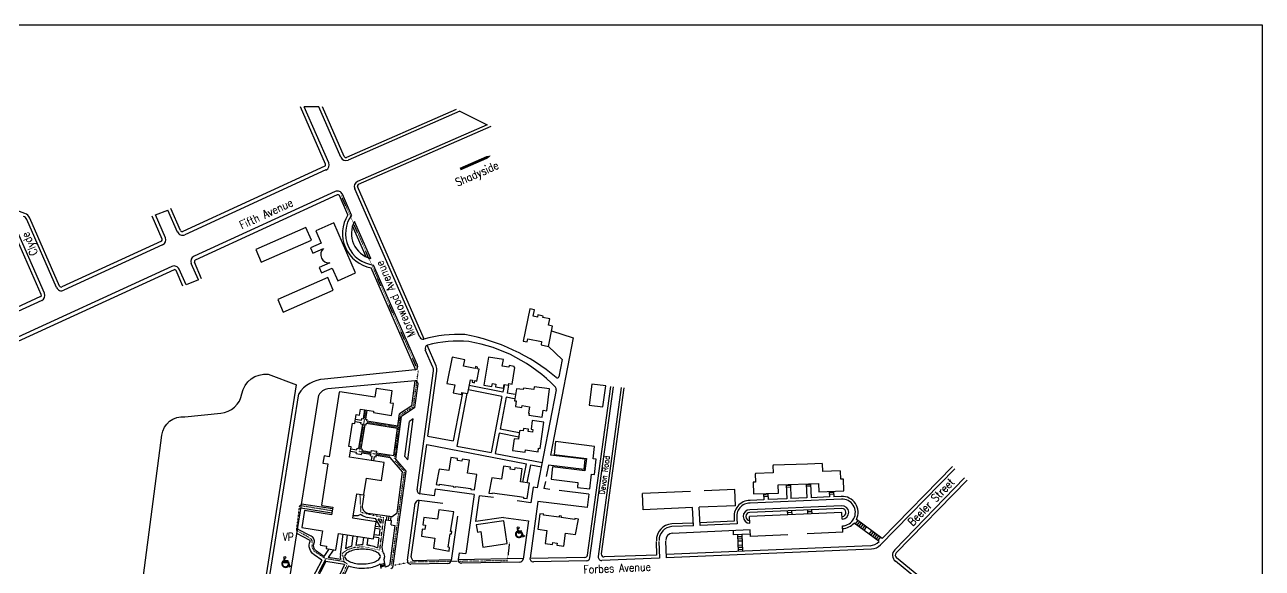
# Model space of a CAD drawing. Header units: inches. Extents: x 0 to 61145, y 0 to 38077.
# Drawn here: x 23072 to 61145, y 21344 to 38077 of the extents above; entities that cross this region are included whole.
import ezdxf
from ezdxf.enums import TextEntityAlignment as Align

# ---------------------------------------------------------------- set-up
doc = ezdxf.new("R2010")
doc.units = ezdxf.units.IN
doc.header["$MEASUREMENT"] = 0
doc.linetypes.add('DASHED2', pattern=[0.375, 0.25, -0.125])
doc.linetypes.add('DOT', pattern=[0.25, 0, -0.25])
for name, color, linetype in [('ACADEMIC_BLDGS', 1, 'Continuous'), ('HANDICAP', 6, 'Continuous'), ('HANDICAPROUTE', 2, 'DOT'), ('RESIDENTIAL_BLDGS', 5, 'Continuous'), ('STREET_NAMES', 255, 'DASHED2'), ('WALKWAYS', 8, 'Continuous')]:
    doc.layers.add(name, color=color, linetype=linetype)
doc.styles.add('S1', font='simplex', dxfattribs={"width": 0.85})
doc.styles.add('S2', font='simplex', dxfattribs={"width": 0.8})

# ---------------------------------------------------------------- blocks, each defined once
blk = doc.blocks.new('HCP-SYM')
for p, q in [((0.31, 0.55), (0.31, 0.62)), ((0.36, 0.43), (0.32, 0.86)), ((0.36, 0.43), (0.67, 0.43)), ((0.4, 0.64), (0.39, 0.83)), ((0.4, 0.64), (0.67, 0.64)), ((0.41, 0.58), (0.67, 0.58)), ((0.42, 0.5), (0.41, 0.58)), ((0.42, 0.5), (0.72, 0.5)), ((0.67, 0.64), (0.67, 0.58)), ((0.67, 0.43), (0.78, 0.05)), ((0.69, 0.26), (0.72, 0.16)), ((0.72, 0.5), (0.82, 0.14)), ((0.78, 0.05), (0.94, 0.11)), ((0.82, 0.14), (0.92, 0.17)), ((0.92, 0.17), (0.94, 0.11))]:
    blk.add_line(p, q)
blk.add_circle((0.39, 0.91), 0.0865)
for radius, start, end in [(0.324, 112.9368, 330.1965), (0.259, 117.6412, 346.4372)]:
    blk.add_arc((0.43, 0.32), radius, start, end)
blk = doc.blocks.new('AR', base_point=(44.989, 27.098))
blk.add_lwpolyline([(44.989, 27.098, 0, 0.188, 0), (45.303, 27.098, 0.0625, 0.0625, 0), (45.77, 27.098, 0.0625, 0.0625, 0)], format="xyseb")

msp = doc.modelspace()

# ---------------------------------------------------------------- linework, layer by layer
msp.add_lwpolyline([(61145, 0), (0, 0), (0, 38077), (61145, 38077)], close=True)
at = {"layer": 'ACADEMIC_BLDGS'}
for points in [[(39223, 29024), (39011, 29068), (39020, 29109), (38858, 29142), (38845, 29079), (38716, 29106), (38757, 29301), (38613, 29331), (38407, 28334), (38525, 28310), (38546, 28411), (38974, 28323), (38958, 28221), (39182, 28174), (39311, 28801), (39182, 28827)], [(37811, 22805), (36965, 22683), (36997, 22457), (37102, 22472), (37170, 21997), (37911, 22102)]]:
    msp.add_lwpolyline(points, close=True, dxfattribs=at)
at = {"layer": 'HANDICAPROUTE'}
for p, q in [((35180, 27417), (32804, 32837)), ((35027, 26298), (35180, 27417)), ((35003, 26302), (34630, 26055)), ((33566, 26220), (33365, 24944)), ((34450, 24711), (34630, 26026)), ((33592, 25843), (34549, 25693)), ((33365, 24944), (34318, 24794)), ((34735, 24344), (34466, 24655)), ((34357, 21420), (34758, 24342)), ((31523, 23277), (31426, 22506)), ((32507, 23114), (31523, 23277)), ((33416, 23062), (33394, 23604)), ((31426, 22506), (31511, 22462)), ((37985, 22148), (37920, 21577)), ((34937, 21535), (34453, 21435)), ((37920, 21577), (34937, 21535))]:
    msp.add_line(p, q, dxfattribs=at)
at = {"layer": 'HANDICAPROUTE', "linetype": 'DOT'}
for p, q in [((34115, 22898), (33416, 23062)), ((33996, 21899), (34115, 22898)), ((31809, 22299), (31511, 22462)), ((31913, 22208), (31809, 22299)), ((31913, 21990), (31913, 22208)), ((31987, 21862), (31913, 21990)), ((32314, 21644), (31987, 21862)), ((32850, 21808), (32999, 21917)), ((32895, 21554), (32850, 21808)), ((32999, 21917), (33222, 21990)), ((33222, 21990), (33505, 22008)), ((33505, 22008), (33996, 21899)), ((32321, 21616), (31913, 20827)), ((32850, 21554), (32314, 21644)), ((32999, 21481), (32850, 21554)), ((32850, 21136), (32999, 21481))]:
    msp.add_line(p, q, dxfattribs=at)
at = {"layer": 'RESIDENTIAL_BLDGS'}
msp.add_line((37603, 23649), (38298, 23552), dxfattribs=at)
for points in [[(31891, 31448), (31722, 31833), (30181, 31157), (30350, 30772)], [(32566, 29907), (32398, 30292), (30857, 29616), (31026, 29231)], [(37055, 27473), (36995, 27485), (37006, 27538), (36935, 27552), (36925, 27499), (36574, 27568), (36614, 27765), (36220, 27844), (36059, 27035), (36304, 26986), (36256, 26745), (36510, 26694), (36522, 26754), (36686, 26722), (36689, 26733), (36701, 26731), (36784, 27148), (36852, 27134), (36839, 27071), (36910, 27056), (36923, 27120), (36982, 27108)], [(38154, 27526), (38125, 27531), (38129, 27560), (37974, 27584), (37966, 27534), (37765, 27566), (37798, 27774), (37337, 27847), (37200, 26983), (37445, 26944), (37458, 27028), (37565, 27011), (37551, 26927), (37804, 26887), (37825, 27002), (37958, 26977), (37969, 27033), (38072, 27014)], [(33582, 24117), (34043, 24045), (34130, 24599), (33064, 24767), (33113, 25081), (33039, 25093), (33153, 25815), (33227, 25803), (33270, 26077), (33375, 26060), (33404, 26245), (33804, 26182), (33797, 26137), (34358, 26049), (34415, 26412), (34320, 26427), (34379, 26802), (33885, 26879), (33843, 26610), (32762, 26780), (32760, 26768), (32748, 26770), (32435, 24779), (32280, 24803), (32245, 24579), (32400, 24554), (32201, 23290), (32213, 23288), (32211, 23276), (32547, 23223), (32511, 22992), (31675, 23123), (31592, 22596), (32229, 22496), (32162, 22068), (32174, 22066), (32172, 22055), (32359, 22025), (32347, 21950), (32644, 21904), (32725, 22418), (33800, 22249), (33883, 22776), (33169, 22888), (33287, 23640), (33490, 23608), (33492, 23620), (33504, 23618)], [(39219, 26872), (38743, 26933), (38732, 26849), (38412, 26890), (38407, 26847), (38199, 26871), (38141, 26503), (38196, 26494), (38169, 26322), (38365, 26290), (38375, 26350), (38597, 26315), (38566, 26116), (38592, 26112), (38584, 26059), (38995, 25994), (39022, 26208), (39132, 26194)], [(40945, 26957), (40522, 27011), (40439, 26364), (40862, 26310)], [(39047, 25845), (38686, 25895), (38650, 25627), (38704, 25620), (38692, 25532), (38561, 25550), (38571, 25626), (38416, 25647), (38406, 25572), (38309, 25585), (38307, 25573), (38295, 25575), (38259, 25314), (38130, 25332), (38081, 24974), (38466, 24922), (38474, 24985), (38864, 24929), (38880, 25042), (38931, 25034)], [(40604, 25097), (39406, 25244), (39357, 24849), (40354, 24727), (40307, 24346), (39311, 24468), (39263, 24082), (40091, 23981), (40073, 23834), (40456, 23787), (40511, 24241), (40598, 24230), (40655, 24698), (40557, 24711)], [(36976, 24229), (36698, 24268), (36755, 24670), (36525, 24702), (36516, 24640), (36382, 24659), (36391, 24720), (36176, 24750), (36120, 24349), (35817, 24391), (35726, 23919), (35832, 23904), (35836, 23933), (36255, 23875), (36251, 23846), (36320, 23836), (36324, 23865), (36799, 23799), (36795, 23770), (36910, 23754)], [(38598, 23966), (38320, 24004), (38376, 24406), (38146, 24438), (38138, 24376), (38004, 24395), (38012, 24457), (37798, 24487), (37742, 24085), (37439, 24127), (37348, 23655), (37454, 23641), (37458, 23670), (37603, 23649), (38298, 23552), (38420, 23535), (38416, 23506), (38531, 23490)], [(48161, 24334), (48161, 24346), (47624, 24328), (47616, 24554), (47604, 24554), (47604, 24566), (47154, 24551), (46097, 24516), (46098, 24504), (46086, 24503), (46093, 24277), (45557, 24259), (45557, 24247), (45545, 24247), (45553, 23995), (45478, 23992), (45490, 23635), (46260, 23661), (46252, 23913), (47491, 23954), (47499, 23702), (48270, 23728), (48258, 24085), (48181, 24082), (48173, 24334)], [(36277, 23080), (35809, 23138), (35769, 22852), (35355, 22910), (35323, 22680), (35397, 22670), (35378, 22536), (35304, 22546), (35274, 22332), (35688, 22274), (35644, 21959), (36128, 21866), (36144, 21984), (36103, 21990), (36162, 22409), (36203, 22403), (36212, 22472), (36171, 22478)], [(40107, 22859), (40001, 22873), (39997, 22844), (39578, 22903), (39584, 22944), (39515, 22954), (39509, 22913), (39035, 22979), (39039, 23008), (38924, 23024), (38857, 22549), (39135, 22510), (39079, 22108), (39308, 22076), (39317, 22138), (39451, 22119), (39443, 22057), (39657, 22027), (39713, 22429), (40016, 22387)]]:
    msp.add_lwpolyline(points, close=True, dxfattribs=at)
msp.add_lwpolyline([(32577, 31978), (32027, 31737), (32196, 31352), (31865, 31207), (31938, 31042), (32268, 31186, 0.75), (32461, 30746), (32131, 30601), (32203, 30436), (32533, 30581), (32702, 30196), (33252, 30437)], format="xyb", close=True, dxfattribs=at)
at = {"layer": 'WALKWAYS'}
for p, q in [((32329, 33784), (31555, 35548)), ((32423, 33825), (31668, 35548)), ((32119, 35548), (31668, 35548)), ((32799, 33997), (32119, 35548)), ((32904, 34016), (32232, 35548)), ((36344, 35472), (32967, 33992)), ((36457, 35417), (33021, 33910)), ((36457, 35417), (37301, 34999)), ((37301, 34999), (33310, 33250)), ((37414, 34944), (33334, 33155)), ((32305, 33721), (27931, 31713)), ((32339, 33605), (27997, 31611)), ((23072, 32269), (21544, 32834)), ((32624, 32942), (28281, 30948)), ((32689, 32839), (28316, 30832)), ((33013, 32222), (32753, 32815)), ((33127, 32219), (32848, 32856)), ((35228, 28456), (33224, 33028)), ((35365, 28402), (33309, 33092)), ((27090, 32224), (27479, 32365)), ((27772, 31696), (27479, 32365)), ((27867, 31738), (27568, 32421)), ((24050, 29988), (23132, 32083)), ((24145, 30029), (23226, 32124)), ((27304, 31477), (26993, 32188)), ((27399, 31519), (27090, 32224)), ((33715, 30878), (33215, 32019)), ((23582, 29769), (22718, 31739)), ((23677, 29810), (22824, 31756)), ((33581, 30927), (33160, 31888)), ((27280, 31414), (24209, 30005)), ((27315, 31298), (24274, 29902)), ((27665, 30533), (21586, 27743)), ((27599, 30635), (21606, 27884)), ((27939, 30031), (27729, 30509)), ((28035, 30069), (27824, 30550)), ((28419, 30221), (28197, 30728)), ((28515, 30259), (28292, 30769)), ((35077, 27516), (33728, 30593)), ((35154, 27597), (33803, 30678)), ((28419, 30221), (28035, 30069)), ((23558, 29706), (21745, 28873)), ((23593, 29590), (21725, 28732)), ((39280, 28650), (39945, 28436)), ((35726, 27578), (35450, 28209)), ((39182, 28174), (39606, 27773)), ((39945, 28436), (39247, 24830)), ((35632, 27536), (35396, 28073)), ((35087, 27456), (32290, 27164)), ((35144, 23756), (35647, 27425)), ((39606, 27773), (39503, 27241)), ((32290, 27164), (32290, 27164)), ((35082, 27118), (32399, 26870)), ((34977, 26342), (35082, 27118)), ((35475, 25415), (35749, 27411)), ((30453, 20755), (31434, 26989)), ((30737, 21892), (31500, 26712)), ((31171, 20660), (32121, 26672)), ((35074, 26291), (35172, 27019)), ((36545, 26749), (36257, 25263)), ((36675, 26724), (36362, 25108)), ((37755, 26634), (36722, 26840)), ((37781, 26764), (36748, 26970)), ((37827, 27002), (37781, 26764)), ((37957, 26977), (37910, 26738)), ((38158, 26689), (37910, 26738)), ((39426, 26839), (38842, 23822)), ((40386, 21747), (41103, 26940)), ((40457, 21663), (41185, 26929)), ((41426, 26905), (40716, 21703)), ((41508, 26894), (40811, 21786)), ((34977, 26342), (34603, 26095)), ((35074, 26291), (34666, 26021)), ((37755, 26634), (37420, 24903)), ((37885, 26608), (37696, 25631)), ((38132, 26559), (37885, 26608)), ((33247, 25934), (33431, 25905)), ((33431, 25905), (33439, 25952)), ((33439, 25952), (33486, 25945)), ((33530, 26225), (33486, 25945)), ((33601, 26214), (33557, 25934)), ((33557, 25934), (33605, 25926)), ((33597, 25879), (33605, 25926)), ((34486, 24706), (34666, 26021)), ((34553, 25729), (34603, 26095)), ((34854, 24684), (35026, 25942)), ((35026, 25942), (34912, 25866)), ((33236, 25863), (33420, 25834)), ((33460, 25779), (33343, 25033)), ((33412, 25786), (33420, 25834)), ((33412, 25786), (33460, 25779)), ((33531, 25768), (33414, 25022)), ((33531, 25768), (33579, 25760)), ((33579, 25760), (33586, 25808)), ((33586, 25808), (34543, 25657)), ((33597, 25879), (34553, 25729)), ((34428, 24814), (34543, 25657)), ((34764, 24788), (34912, 25866)), ((38287, 25516), (37696, 25631)), ((35232, 23640), (35439, 25152)), ((35439, 25152), (38508, 24558)), ((35475, 25415), (36257, 25263)), ((37671, 25501), (37550, 24878)), ((38269, 25385), (37671, 25501)), ((33093, 24951), (33277, 24922)), ((33104, 25022), (33288, 24993)), ((33269, 24874), (33277, 24922)), ((33269, 24874), (33435, 24848)), ((33288, 24993), (33295, 25040)), ((33295, 25040), (33343, 25033)), ((33414, 25022), (33461, 25014)), ((33435, 24848), (33443, 24896)), ((33443, 24896), (33722, 24852)), ((33454, 24967), (33461, 25014)), ((33454, 24967), (33733, 24923)), ((33714, 24804), (33722, 24852)), ((33714, 24804), (33762, 24797)), ((33733, 24923), (33740, 24971)), ((33740, 24971), (33906, 24944)), ((33740, 24660), (33762, 24797)), ((33811, 24649), (33833, 24786)), ((33833, 24786), (33880, 24778)), ((33880, 24778), (33888, 24826)), ((33888, 24826), (34313, 24759)), ((33899, 24897), (33906, 24944)), ((33899, 24897), (34428, 24814)), ((34698, 24313), (34313, 24759)), ((34854, 24684), (34764, 24788)), ((36362, 25108), (37420, 24903)), ((37550, 24878), (38992, 24599)), ((40317, 24698), (39247, 24830)), ((34806, 24336), (34486, 24706)), ((38400, 23997), (38508, 24558)), ((38530, 23975), (38638, 24533)), ((38638, 24533), (38967, 24469)), ((39187, 24517), (39119, 24165)), ((40278, 24383), (39187, 24517)), ((40278, 24383), (40317, 24698)), ((51686, 24409), (49403, 22062)), ((51611, 24480), (49451, 22259)), ((34405, 21414), (34806, 24336)), ((34526, 23052), (34698, 24313)), ((39090, 24017), (39047, 23797)), ((51987, 24125), (49837, 21915)), ((52062, 24054), (49885, 21817)), ((33502, 23606), (33455, 23267)), ((35666, 23579), (35232, 23640)), ((35695, 23784), (35666, 23579)), ((36894, 23616), (35695, 23784)), ((36894, 23616), (36639, 21794)), ((38713, 23840), (38645, 23358)), ((38842, 23822), (38713, 23840)), ((39230, 23774), (39047, 23797)), ((40424, 23628), (39510, 23740)), ((40424, 23628), (40374, 23218)), ((43556, 23705), (42077, 23641)), ((42099, 23145), (42077, 23641)), ((44918, 23765), (43976, 23724)), ((44940, 23269), (44918, 23765)), ((45803, 23633), (45811, 23453)), ((45935, 23638), (45943, 23459)), ((46495, 23920), (46514, 23484)), ((46629, 23887), (46497, 23881)), ((46631, 23839), (46499, 23833)), ((46627, 23926), (46646, 23490)), ((47115, 23941), (47134, 23511)), ((47248, 23917), (47116, 23911)), ((47250, 23869), (47118, 23863)), ((47247, 23946), (47266, 23517)), ((47825, 23700), (47832, 23541)), ((47958, 23672), (47826, 23666)), ((47960, 23624), (47828, 23618)), ((47957, 23706), (47964, 23547)), ((32540, 23173), (31589, 23322)), ((34846, 21590), (35087, 23346)), ((34965, 21695), (35204, 23435)), ((35936, 23333), (35204, 23435)), ((36950, 22785), (37061, 23579)), ((37489, 23519), (37061, 23579)), ((38645, 23358), (38220, 23417)), ((38860, 23403), (38617, 21660)), ((40374, 23218), (38860, 23403)), ((44940, 23269), (43826, 23221)), ((48205, 23268), (45380, 23145)), ((45811, 23453), (45384, 23434)), ((48196, 23475), (45388, 23352)), ((45937, 23601), (45805, 23595)), ((45939, 23553), (45807, 23547)), ((46514, 23484), (45943, 23459)), ((47134, 23511), (46646, 23490)), ((47832, 23541), (47266, 23517)), ((48192, 23557), (47964, 23547)), ((32519, 23042), (31569, 23191)), ((33183, 22971), (33233, 22964)), ((33607, 22913), (33859, 22878)), ((33625, 23044), (34377, 22941)), ((34010, 22628), (33859, 22878)), ((33943, 22867), (34041, 22853)), ((34025, 22732), (33943, 22867)), ((34041, 22853), (34025, 22732)), ((34200, 22831), (34218, 22962)), ((34265, 22822), (34283, 22953)), ((34331, 22813), (34349, 22944)), ((34377, 22941), (34526, 23052)), ((36384, 22951), (36192, 21583)), ((37797, 22907), (36950, 22785)), ((37797, 22907), (38567, 22800)), ((43619, 23212), (42099, 23145)), ((43643, 22655), (43619, 23212)), ((43850, 22664), (43826, 23221)), ((44899, 22865), (44902, 22793)), ((44981, 22868), (44988, 22714)), ((48214, 23062), (45372, 22937)), ((45381, 22731), (45372, 22937)), ((48208, 23186), (45384, 23062)), ((46531, 23112), (46536, 22988)), ((46665, 23056), (46533, 23050)), ((46663, 23118), (46668, 22994)), ((47150, 23139), (47155, 23015)), ((47285, 23083), (47153, 23077)), ((47282, 23145), (47288, 23021)), ((48223, 22855), (48214, 23062)), ((49451, 22259), (48661, 22848)), ((31882, 22330), (31467, 22548)), ((33999, 22546), (33863, 22567)), ((34008, 22611), (33873, 22632)), ((33999, 22546), (33972, 22349)), ((34010, 22628), (34008, 22611)), ((34172, 22835), (34056, 21989)), ((34172, 22835), (34359, 22810)), ((34311, 21492), (34472, 22661)), ((34341, 22679), (34359, 22810)), ((34341, 22679), (34472, 22661)), ((38567, 22800), (38403, 21624)), ((43640, 22737), (42981, 22708)), ((43643, 22655), (42985, 22626)), ((45390, 22525), (42994, 22419)), ((44902, 22793), (43846, 22747)), ((44988, 22714), (43850, 22664)), ((44865, 22502), (44871, 22370)), ((45399, 22326), (45390, 22525)), ((48240, 22451), (48232, 22649)), ((49358, 22163), (48589, 22737)), ((48629, 22707), (48708, 22813)), ((48682, 22668), (48761, 22774)), ((48735, 22628), (48814, 22734)), ((48788, 22589), (48867, 22695)), ((48841, 22549), (48920, 22655)), ((48894, 22510), (48973, 22616)), ((49053, 22391), (49132, 22497)), ((31836, 22206), (31446, 22411)), ((32789, 21771), (32872, 22395)), ((32946, 21944), (33003, 22374)), ((33136, 22022), (33178, 22339)), ((33273, 22049), (33309, 22319)), ((33475, 22062), (33505, 22293)), ((33607, 22054), (33636, 22275)), ((33963, 22283), (33821, 22306)), ((33972, 22349), (33832, 22371)), ((33963, 22283), (33920, 21976)), ((42494, 22163), (42512, 21752)), ((42576, 22167), (42599, 21652)), ((42783, 22176), (42805, 21661)), ((45396, 22393), (44871, 22370)), ((45003, 22376), (45026, 21861)), ((45138, 22316), (45006, 22310)), ((45141, 22250), (45009, 22244)), ((45144, 22183), (45012, 22178)), ((45135, 22382), (45158, 21867)), ((46547, 22377), (45399, 22326)), ((48240, 22451), (47145, 22403)), ((49106, 22351), (49185, 22457)), ((49159, 22312), (49238, 22418)), ((49212, 22272), (49291, 22378)), ((49265, 22233), (49344, 22339)), ((49318, 22193), (49397, 22299)), ((30545, 20675), (30737, 21892)), ((32209, 21597), (31973, 21761)), ((32276, 21711), (32049, 21869)), ((32422, 21926), (32276, 21711)), ((32566, 21904), (32409, 21671)), ((34056, 21989), (34076, 21868)), ((36435, 21823), (36406, 21619)), ((36435, 21823), (36639, 21794)), ((42512, 21752), (40896, 21692)), ((49079, 22039), (42801, 21764)), ((49125, 21937), (42805, 21661)), ((45150, 22051), (45018, 22045)), ((45153, 21985), (45021, 21979)), ((45156, 21919), (45024, 21913)), ((32209, 21597), (31826, 20855)), ((32332, 21549), (32004, 20912)), ((32908, 21458), (32332, 21549)), ((32801, 21609), (32409, 21671)), ((32908, 21458), (32765, 21154)), ((33036, 21420), (32911, 21154)), ((34006, 21482), (34030, 21341)), ((34139, 21490), (34012, 21449)), ((34146, 21452), (34018, 21411)), ((34151, 21417), (34024, 21376)), ((34121, 21600), (34157, 21381)), ((34240, 21408), (34157, 21381)), ((36092, 21494), (34951, 21472)), ((36195, 21599), (35069, 21578)), ((38405, 21640), (36404, 21603)), ((38303, 21535), (36510, 21502)), ((40305, 21676), (38615, 21644)), ((40357, 21573), (38721, 21543)), ((42599, 21652), (40823, 21586)), ((51409, 20291), (49857, 21562)), ((51470, 20375), (49894, 21665))]:
    msp.add_line(p, q, dxfattribs=at)
for points in [[(23712, 19678), (26188, 20559, 0.23991), (26723, 21124), (27288, 25442, -0.404845), (28001, 26009), (29101, 26116, 0.334154), (29756, 26716, -0.389641), (30558, 27318), (31434, 26989)], [(31973, 21761, -0.350643), (31850, 22174, 0.423547), (31836, 22206, 0.423547)], [(32049, 21869, -0.350643), (31973, 22125, 0.423547), (31882, 22330, 1.54986)], [(32789, 21771, 0.075182), (32779, 21704, 0.190624)], [(32779, 21704, 0.110916), (32801, 21609, 0.100721)], [(33136, 22022, 0.037962), (33009, 21978, 0.034637), (32946, 21944, 0.190624)], [(33475, 22062, 0.002066), (33463, 22062, 0.03359), (33273, 22049, 0.058795)], [(33920, 21976, 0.002216), (33916, 21978, 0.058795), (33718, 22039, 0.019791), (33607, 22054, 0.017957)], [(34121, 21600, 0.122011), (34147, 21704, 0.190624), (34086, 21857, 0.007007), (34076, 21868, 0.058795)], [(33036, 21420, 0.051427), (33230, 21363, 0.056253), (33465, 21347, 0.044855), (33718, 21370, 0.058795), (33916, 21431, 0.049724), (34006, 21482, 0.190624)]]:
    msp.add_lwpolyline(points, format="xyb", dxfattribs=at)
msp.add_lwpolyline([(32911, 21704, 0.190624), (32936, 21642, 0.100721), (33063, 21552, 0.058795), (33254, 21493, 0.05701), (33462, 21479, 0.045404), (33694, 21500, 0.058795), (33863, 21552, 0.100721), (33990, 21642, 0.190624), (34014, 21704, 0.190624), (33990, 21767, 0.100721), (33863, 21857, 0.058795), (33694, 21908, 0.045256), (33463, 21929, 0.045256), (33231, 21908, 0.058795), (33063, 21857, 0.100721), (32936, 21767, 0.190624)], format="xyb", close=True, dxfattribs=at)
for centre, radius, start, end in [((32953, 34064), 168, 203.6726, 293.6726), ((32948, 34036), 48.1, 203.6726, 293.6726), ((32285, 33764), 48.1, 294.657, 23.6726), ((32269, 33757), 168, 294.657, 23.6726), ((33378, 33096), 168, 113.6726, 203.6726), ((33353, 33111), 48.1, 113.6726, 203.6726), ((32694, 32789), 168, 23.6726, 114.657), ((32709, 32796), 48.1, 23.6726, 114.657), ((22979, 32016), 167, 23.6726, 69.7381), ((22979, 32016), 270, 23.6726, 69.7381), ((33919, 31648), 1073, 147.6265, 259.7187), ((33919, 31648), 976, 144.1828, 263.1624), ((33919, 31648), 796, 152.1819, 255.1633), ((27927, 31764), 168, 203.6726, 294.657), ((27911, 31757), 48.1, 203.6726, 294.657), ((27260, 31458), 48.1, 294.657, 23.6726), ((27245, 31451), 168, 294.657, 23.6726), ((28351, 30795), 168, 114.657, 203.6726), ((27670, 30482), 168, 23.6726, 114.657), ((27685, 30489), 48.1, 23.6726, 114.657), ((28336, 30788), 48.1, 114.657, 203.6726), ((23538, 29749), 48.1, 294.657, 23.6726), ((23523, 29742), 168, 294.657, 23.6726), ((24204, 30055), 168, 203.6726, 294.657), ((24189, 30048), 48.1, 203.6726, 294.657), ((35323, 28497), 103, 203.6726, 285.3743), ((36424, 24493), 4050, 87.3706, 105.3743), ((35491, 28114), 103, 104.4496, 203.6726), ((36424, 24493), 3843, 85.3753, 104.4496), ((35563, 22659), 5971, 49.7532, 79.8977), ((35933, 23559), 4831, 44.0417, 80.4569), ((34698, 27350), 413, 15.3117, 23.6726), ((35061, 27555), 102, 285.1636, 24.0558), ((35442, 27453), 207, 352.1871, 23.6726), ((35442, 27453), 310, 352.1871, 23.6726), ((32330, 26177), 987, 92.3321, 147.2352), ((35078, 27025), 93.7, 356.4276, 87.536), ((39456, 27250), 48.1, 222.2803, 349.0427), ((32452, 26502), 372, 98.122, 152.5667), ((39331, 26857), 96.1, 349.0427, 39.1232), ((35246, 23742), 103, 172.1871, 262.0487), ((33652, 23240), 198, 172.1871, 262.1871), ((35190, 23332), 103, 82.0487, 172.1871), ((45389, 22938), 496, 90.1921, 189.72), ((45389, 22938), 414, 90.1921, 189.72), ((48214, 23062), 496, 334.4726, 92.5033), ((48214, 23062), 413, 272.5032, 92.5033), ((48214, 23062), 207, 272.5032, 92.5032), ((33259, 23294), 331, 265.5206, 299.0495), ((33652, 23240), 331, 225.4865, 262.1871), ((45381, 22938), 207, 90.1921, 270.1921), ((45381, 22938), 124, 90.1921, 270.1921), ((48214, 23062), 124, 272.5032, 92.5032), ((43003, 22213), 496, 92.5362, 182.5032), ((43003, 22213), 413, 92.5362, 182.5032), ((48214, 23062), 496, 272.5032, 319.119), ((43003, 22213), 207, 92.5362, 182.5032), ((49061, 22452), 413, 272.5032, 315.7945), ((40304, 21758), 82.7, 271.0696, 352.1374), ((40819, 21689), 103, 172.2278, 272.1215), ((40893, 21775), 82.7, 172.2278, 272.1215), ((49107, 22350), 413, 272.5032, 315.7945), ((50009, 21747), 240, 135.7945, 230.6964), ((49959, 21745), 103, 135.7945, 230.6964), ((34209, 21506), 103, 287.6823, 352.1871), ((34303, 21428), 103, 287.6823, 352.1871), ((34949, 21576), 103, 172.1871, 271.0696), ((35067, 21681), 103, 172.1871, 271.0696), ((36090, 21597), 103, 271.0696, 352.0487), ((36509, 21605), 103, 172.0487, 271.0696), ((38301, 21638), 103, 271.0696, 352.0487), ((38719, 21646), 103, 172.0487, 271.0696), ((40355, 21677), 103, 271.0696, 352.1374)]:
    msp.add_arc(centre, radius, start, end, dxfattribs=at)

# ---------------------------------------------------------------- block references
at = {"layer": 'HANDICAP', "yscale": 333.818181818182, "zscale": 333.8181818181818}
for p, xscale, rotation in [((38140, 22278), 333.8181818181823, 3.604289282127868), ((30946, 21370), 333.8181818181824, 0.8702860958698324)]:
    msp.add_blockref('HCP-SYM', p, dxfattribs=dict(at, xscale=xscale, rotation=rotation))
at = {"layer": 'STREET_NAMES', "xscale": 1335.272727272727, "yscale": 1335.272727272727, "zscale": 1335.272727272727, "rotation": 203.6725968190314}
msp.add_blockref('AR', (37423, 34051), dxfattribs=at)

# ---------------------------------------------------------------- texts
at = {"layer": 'STREET_NAMES', "style": 'S1', "width": 0.85}
for s, height, rotation, p in [('Shadyside', 250.4, 23.6726, (36385, 33094)), ('Fifth Avenue', 250.36, 24.657, (29752, 31778)), ('Clyde', 250.4, 113.6726, (23484, 31035)), ('Morewood Avenue', 250.36, 113.6726, (35094, 28523)), ('Devon Road', 166.9, 82.1374, (40909, 23607)), ('Beeler Street', 250.36, 45.7945, (50392, 22629)), ('Forbes Avenue', 250.36, 2.4407, (40263, 21181))]:
    msp.add_text(s, height=height, rotation=rotation, dxfattribs=at).set_placement(p)
at = {"layer": 'STREET_NAMES', "style": 'S2', "width": 0.8}
msp.add_text('VP', height=250.4, dxfattribs=at).set_placement((31177, 22184), align=Align.CENTER)

doc.saveas('drawing.dxf')
